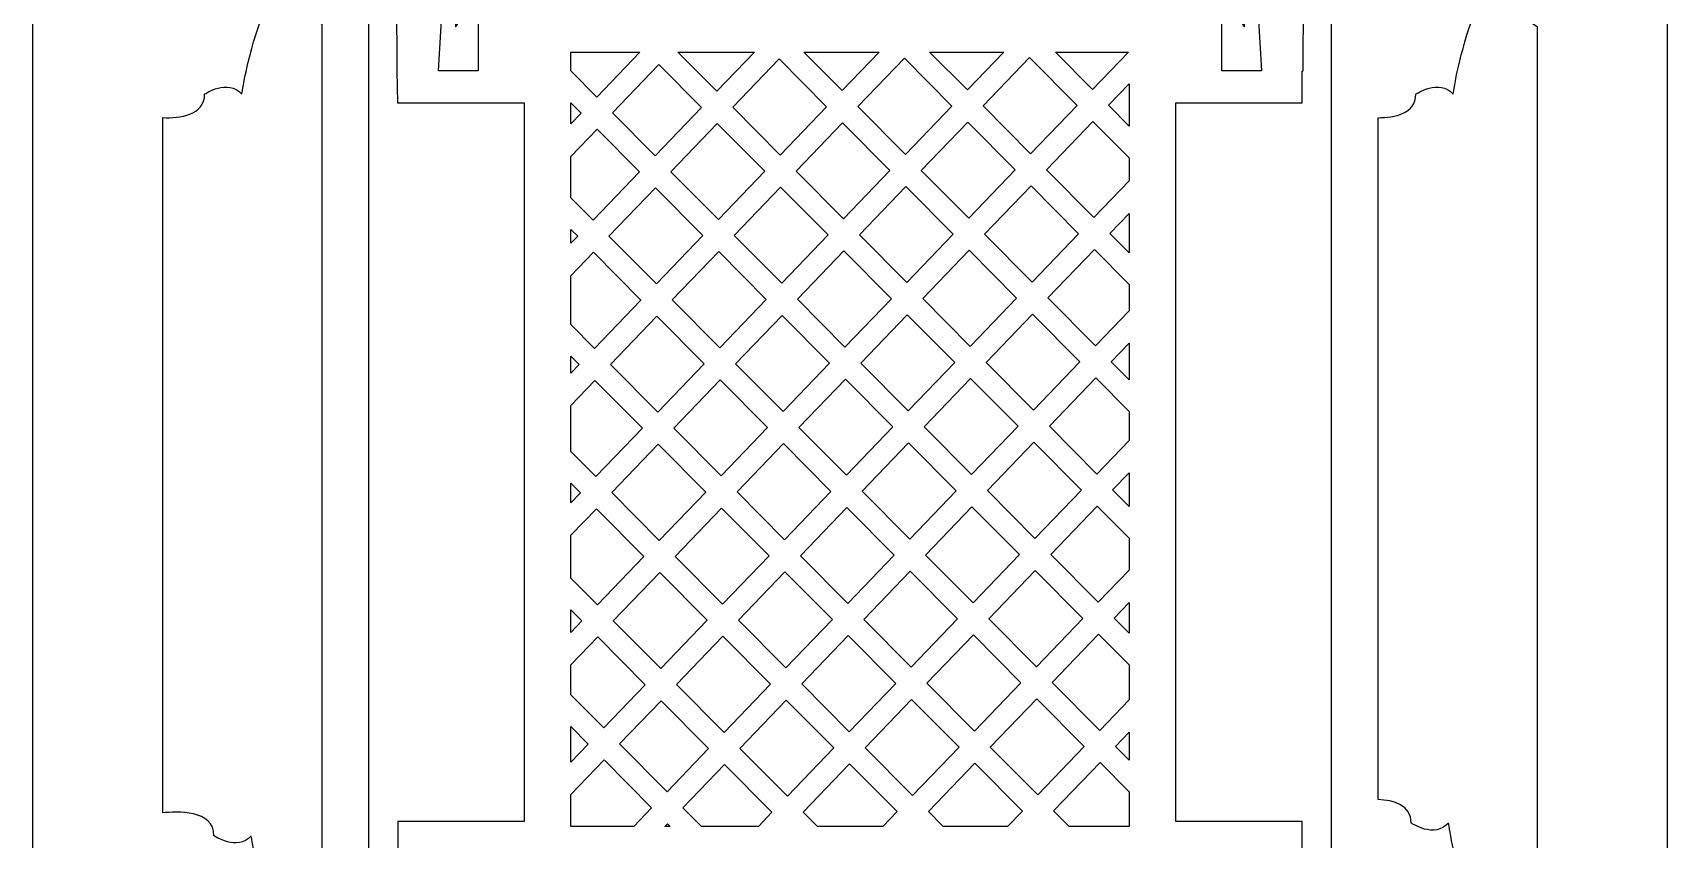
# Model space of a CAD drawing. Header units: centimetres. Extents: x 14.1 to 21.4, y -9 to 9.
# Drawn here: x 14.12 to 21.44, y -1.66 to 1.95 of the extents above; entities that cross this region are included whole.
import ezdxf

# ---------------------------------------------------------------- set-up
doc = ezdxf.new("R2010")
doc.units = ezdxf.units.CM
doc.header["$MEASUREMENT"] = 0
doc.layers.add('layer 1', color=7, linetype='Continuous')

msp = doc.modelspace()

# ---------------------------------------------------------------- linework, layer by layer
at = {"layer": 'layer 1', "color": 250}
for points, knots in [([(20.85393, -9.00021), (20.85393, -9.00021), (21.43683, -9.00021), (21.43683, -9.00021), (21.43683, -9.00021), (21.43683, -9.00021), (21.43683, -8.60196), (21.43683, -8.60196), (21.43683, -8.60196), (21.43683, -8.60196), (21.43683, 8.60252), (21.43683, 8.60252), (21.43683, 8.60252), (21.43683, 8.60252), (21.43683, 9.00077), (21.43683, 9.00077), (21.43683, 9.00077), (21.43683, 9.00077), (20.85393, 9.00077), (20.85393, 9.00077), (20.85393, 9.00077), (20.85393, 9.00077), (14.6985, 9.00077), (14.6985, 9.00077), (14.6985, 9.00077), (14.6985, 9.00077), (14.1156, 9.00077), (14.1156, 9.00077), (14.1156, 9.00077), (14.1156, 9.00077), (14.1156, 8.60252), (14.1156, 8.60252), (14.1156, 8.60252), (14.1156, 8.60252), (14.1156, -8.60196), (14.1156, -8.60196), (14.1156, -8.60196), (14.1156, -8.60196), (14.1156, -9.00021), (14.1156, -9.00021), (14.1156, -9.00021), (14.1156, -9.00021), (14.6985, -9.00021), (14.6985, -9.00021), (14.6985, -9.00021), (14.6985, -9.00021), (20.85393, -9.00021), (20.85393, -9.00021)], [0, 0, 0, 0, 0.0769231, 0.0769231, 0.0769231, 0.0769231, 0.1538462, 0.1538462, 0.1538462, 0.1538462, 0.2307692, 0.2307692, 0.2307692, 0.2307692, 0.3076923, 0.3076923, 0.3076923, 0.3076923, 0.3846154, 0.3846154, 0.3846154, 0.3846154, 0.4615385, 0.4615385, 0.4615385, 0.4615385, 0.5384615, 0.5384615, 0.5384615, 0.5384615, 0.6153846, 0.6153846, 0.6153846, 0.6153846, 0.6923077, 0.6923077, 0.6923077, 0.6923077, 0.7692308, 0.7692308, 0.7692308, 0.7692308, 0.8461538, 0.8461538, 0.8461538, 0.8461538, 1, 1, 1, 1]), ([(16.3163, -1.58001), (16.3163, -1.58001), (16.3163, 1.63761), (16.3163, 1.63761), (16.3163, 1.63761), (16.3163, 1.63761), (15.74923, 1.63761), (15.74923, 1.63761), (15.74923, 1.63761), (15.74923, 1.63761), (15.74697, 1.78068), (15.74697, 1.78068), (15.74697, 1.78068), (15.74697, 1.78068), (15.74484, 2.10038), (15.74484, 2.10038), (15.74484, 2.10038), (15.74484, 2.31691), (15.98414, 2.25505), (15.98414, 2.25505), (15.98414, 2.25505), (16.10057, 2.09596), (16.01002, 1.97665), (16.01002, 1.97665), (16.01002, 1.97665), (16.01002, 2.08271), (15.98414, 2.09155), (15.98414, 2.09155), (15.98414, 2.09155), (15.93651, 2.11218), (15.94534, 1.98107), (15.94534, 1.98107), (15.94534, 1.98107), (15.94534, 1.98107), (15.93362, 1.78098), (15.93362, 1.78098), (15.93362, 1.78098), (15.93362, 1.78098), (16.11086, 1.78098), (16.11086, 1.78098), (16.11086, 1.78098), (16.11086, 1.78098), (16.11086, 2.49931), (16.11086, 2.49931), (16.11086, 2.49931), (16.11086, 2.49931), (15.62093, 2.49931), (15.62093, 2.49931), (15.62093, 2.49931), (15.62093, 2.49931), (15.62093, -2.44171), (15.62093, -2.44171), (15.62093, -2.44171), (15.62093, -2.44171), (16.11086, -2.44171), (16.11086, -2.44171), (16.11086, -2.44171), (16.11086, -2.44171), (16.11086, -1.72338), (16.11086, -1.72338), (16.11086, -1.72338), (16.11086, -1.72338), (15.93362, -1.72338), (15.93362, -1.72338), (15.93362, -1.72338), (15.93362, -1.72338), (15.94534, -1.92347), (15.94534, -1.92347), (15.94534, -1.92347), (15.94534, -1.92347), (15.93651, -2.05458), (15.98414, -2.03395), (15.98414, -2.03395), (15.98414, -2.03395), (16.01002, -2.02511), (16.01002, -1.91905), (16.01002, -1.91905), (16.01002, -1.91905), (16.10057, -2.03837), (15.98414, -2.19745), (15.98414, -2.19745), (15.98414, -2.19745), (15.74484, -2.25932), (15.74484, -2.04278), (15.74484, -2.04278), (15.74484, -2.04278), (15.74697, -1.72308), (15.74697, -1.72308), (15.74697, -1.72308), (15.74697, -1.72308), (15.7513, -1.72156), (15.7513, -1.72156), (15.7513, -1.72156), (15.7513, -1.72156), (15.7513, -1.58001), (15.7513, -1.58001), (15.7513, -1.58001), (15.7513, -1.58001), (16.3163, -1.58001), (16.3163, -1.58001)], [0, 0, 0, 0, 0.0384615, 0.0384615, 0.0384615, 0.0384615, 0.0769231, 0.0769231, 0.0769231, 0.0769231, 0.1153846, 0.1153846, 0.1153846, 0.1153846, 0.1538462, 0.1538462, 0.1538462, 0.1538462, 0.1923077, 0.1923077, 0.1923077, 0.1923077, 0.2307692, 0.2307692, 0.2307692, 0.2307692, 0.2692308, 0.2692308, 0.2692308, 0.2692308, 0.3076923, 0.3076923, 0.3076923, 0.3076923, 0.3461538, 0.3461538, 0.3461538, 0.3461538, 0.3846154, 0.3846154, 0.3846154, 0.3846154, 0.4230769, 0.4230769, 0.4230769, 0.4230769, 0.4615385, 0.4615385, 0.4615385, 0.4615385, 0.5, 0.5, 0.5, 0.5, 0.5384615, 0.5384615, 0.5384615, 0.5384615, 0.5769231, 0.5769231, 0.5769231, 0.5769231, 0.6153846, 0.6153846, 0.6153846, 0.6153846, 0.6538462, 0.6538462, 0.6538462, 0.6538462, 0.6923077, 0.6923077, 0.6923077, 0.6923077, 0.7307692, 0.7307692, 0.7307692, 0.7307692, 0.7692308, 0.7692308, 0.7692308, 0.7692308, 0.8076923, 0.8076923, 0.8076923, 0.8076923, 0.8461538, 0.8461538, 0.8461538, 0.8461538, 0.8846154, 0.8846154, 0.8846154, 0.8846154, 0.9230769, 0.9230769, 0.9230769, 0.9230769, 1, 1, 1, 1]), ([(19.23614, 1.63761), (19.23614, 1.63761), (19.23614, -1.58001), (19.23614, -1.58001), (19.23614, -1.58001), (19.23614, -1.58001), (19.80113, -1.58001), (19.80113, -1.58001), (19.80113, -1.58001), (19.80113, -1.58001), (19.80113, -1.72156), (19.80113, -1.72156), (19.80113, -1.72156), (19.80113, -1.72156), (19.80546, -1.72308), (19.80546, -1.72308), (19.80546, -1.72308), (19.80546, -1.72308), (19.8076, -2.04278), (19.8076, -2.04278), (19.8076, -2.04278), (19.8076, -2.25932), (19.56829, -2.19745), (19.56829, -2.19745), (19.56829, -2.19745), (19.45187, -2.03837), (19.54242, -1.91905), (19.54242, -1.91905), (19.54242, -1.91905), (19.54242, -2.02511), (19.56829, -2.03395), (19.56829, -2.03395), (19.56829, -2.03395), (19.61593, -2.05458), (19.60709, -1.92347), (19.60709, -1.92347), (19.60709, -1.92347), (19.60709, -1.92347), (19.61881, -1.72338), (19.61881, -1.72338), (19.61881, -1.72338), (19.61881, -1.72338), (19.44157, -1.72338), (19.44157, -1.72338), (19.44157, -1.72338), (19.44157, -1.72338), (19.44157, -2.44171), (19.44157, -2.44171), (19.44157, -2.44171), (19.44157, -2.44171), (19.9315, -2.44171), (19.9315, -2.44171), (19.9315, -2.44171), (19.9315, -2.44171), (19.9315, 2.49931), (19.9315, 2.49931), (19.9315, 2.49931), (19.9315, 2.49931), (19.44157, 2.49931), (19.44157, 2.49931), (19.44157, 2.49931), (19.44157, 2.49931), (19.44157, 1.78098), (19.44157, 1.78098), (19.44157, 1.78098), (19.44157, 1.78098), (19.61881, 1.78098), (19.61881, 1.78098), (19.61881, 1.78098), (19.61881, 1.78098), (19.60709, 1.98107), (19.60709, 1.98107), (19.60709, 1.98107), (19.60709, 1.98107), (19.61593, 2.11218), (19.56829, 2.09155), (19.56829, 2.09155), (19.56829, 2.09155), (19.54242, 2.08271), (19.54242, 1.97665), (19.54242, 1.97665), (19.54242, 1.97665), (19.45187, 2.09596), (19.56829, 2.25505), (19.56829, 2.25505), (19.56829, 2.25505), (19.8076, 2.31691), (19.8076, 2.10038), (19.8076, 2.10038), (19.8076, 2.10038), (19.80546, 1.78068), (19.80546, 1.78068), (19.80546, 1.78068), (19.80546, 1.78068), (19.80113, 1.77916), (19.80113, 1.77916), (19.80113, 1.77916), (19.80113, 1.77916), (19.80113, 1.63761), (19.80113, 1.63761), (19.80113, 1.63761), (19.80113, 1.63761), (19.23614, 1.63761), (19.23614, 1.63761)], [0, 0, 0, 0, 0.037037, 0.037037, 0.037037, 0.037037, 0.0740741, 0.0740741, 0.0740741, 0.0740741, 0.1111111, 0.1111111, 0.1111111, 0.1111111, 0.1481481, 0.1481481, 0.1481481, 0.1481481, 0.1851852, 0.1851852, 0.1851852, 0.1851852, 0.2222222, 0.2222222, 0.2222222, 0.2222222, 0.2592593, 0.2592593, 0.2592593, 0.2592593, 0.2962963, 0.2962963, 0.2962963, 0.2962963, 0.3333333, 0.3333333, 0.3333333, 0.3333333, 0.3703704, 0.3703704, 0.3703704, 0.3703704, 0.4074074, 0.4074074, 0.4074074, 0.4074074, 0.4444444, 0.4444444, 0.4444444, 0.4444444, 0.4814815, 0.4814815, 0.4814815, 0.4814815, 0.5185185, 0.5185185, 0.5185185, 0.5185185, 0.5555556, 0.5555556, 0.5555556, 0.5555556, 0.5925926, 0.5925926, 0.5925926, 0.5925926, 0.6296296, 0.6296296, 0.6296296, 0.6296296, 0.6666667, 0.6666667, 0.6666667, 0.6666667, 0.7037037, 0.7037037, 0.7037037, 0.7037037, 0.7407407, 0.7407407, 0.7407407, 0.7407407, 0.7777778, 0.7777778, 0.7777778, 0.7777778, 0.8148148, 0.8148148, 0.8148148, 0.8148148, 0.8518519, 0.8518519, 0.8518519, 0.8518519, 0.8888889, 0.8888889, 0.8888889, 0.8888889, 0.9259259, 0.9259259, 0.9259259, 0.9259259, 1, 1, 1, 1]), ([(14.6985, -1.54108), (14.75902, -1.53452), (14.92755, -1.52672), (14.92755, -1.64369), (14.92755, -1.64369), (14.92755, -1.64369), (15.03188, -1.71497), (15.09447, -1.64369), (15.09447, -1.64369), (15.09447, -1.64369), (15.11534, -1.80051), (15.17794, -1.97157), (15.17794, -1.97157), (15.21532, -2.07373), (15.32709, -2.03354), (15.41109, -1.98459), (15.41109, -1.98459), (15.41109, -1.98459), (15.41109, 1.99089), (15.41109, 1.99089), (15.41109, 1.99089), (15.32762, 2.04726), (15.18025, 2.12453), (15.13621, 2.00415), (15.13621, 2.00415), (15.07361, 1.83308), (15.05274, 1.67627), (15.05274, 1.67627), (15.05274, 1.67627), (14.99014, 1.74755), (14.88582, 1.67627), (14.88582, 1.67627), (14.88582, 1.67627), (14.88582, 1.58044), (14.77267, 1.56836), (14.6985, 1.57073), (14.6985, 1.57073), (14.6985, 1.57073), (14.6985, -1.54108), (14.6985, -1.54108)], [0, 0, 0, 0, 0.0909091, 0.0909091, 0.0909091, 0.0909091, 0.1818182, 0.1818182, 0.1818182, 0.1818182, 0.2727273, 0.2727273, 0.2727273, 0.2727273, 0.3636364, 0.3636364, 0.3636364, 0.3636364, 0.4545455, 0.4545455, 0.4545455, 0.4545455, 0.5454545, 0.5454545, 0.5454545, 0.5454545, 0.6363636, 0.6363636, 0.6363636, 0.6363636, 0.7272727, 0.7272727, 0.7272727, 0.7272727, 0.8181818, 0.8181818, 0.8181818, 0.8181818, 1, 1, 1, 1]), ([(20.85393, 1.97852), (20.7756, 2.03439), (20.60863, 2.13368), (20.56123, 2.00415), (20.56123, 2.00415), (20.49864, 1.83308), (20.47777, 1.67627), (20.47777, 1.67627), (20.47777, 1.67627), (20.41518, 1.74755), (20.31085, 1.67627), (20.31085, 1.67627), (20.31085, 1.67627), (20.31085, 1.58784), (20.2145, 1.57073), (20.14134, 1.57048), (20.14134, 1.57048), (20.14134, 1.57048), (20.14134, -1.48141), (20.14134, -1.48141), (20.14134, -1.48141), (20.21068, -1.48491), (20.28998, -1.50644), (20.28998, -1.58667), (20.28998, -1.58667), (20.28998, -1.58667), (20.39431, -1.65795), (20.45691, -1.58667), (20.45691, -1.58667), (20.45691, -1.58667), (20.47777, -1.74348), (20.54037, -1.91455), (20.54037, -1.91455), (20.59257, -2.05721), (20.78983, -1.92231), (20.85393, -1.87355), (20.85393, -1.87355), (20.85393, -1.87355), (20.85393, 1.97852), (20.85393, 1.97852)], [0, 0, 0, 0, 0.0909091, 0.0909091, 0.0909091, 0.0909091, 0.1818182, 0.1818182, 0.1818182, 0.1818182, 0.2727273, 0.2727273, 0.2727273, 0.2727273, 0.3636364, 0.3636364, 0.3636364, 0.3636364, 0.4545455, 0.4545455, 0.4545455, 0.4545455, 0.5454545, 0.5454545, 0.5454545, 0.5454545, 0.6363636, 0.6363636, 0.6363636, 0.6363636, 0.7272727, 0.7272727, 0.7272727, 0.7272727, 0.8181818, 0.8181818, 0.8181818, 0.8181818, 1, 1, 1, 1]), ([(16.52614, 1.77966), (16.52614, 1.77966), (16.64193, 1.66308), (16.64193, 1.66308), (16.64193, 1.66308), (16.64193, 1.66308), (16.8356, 1.8646), (16.8356, 1.8646), (16.8356, 1.8646), (16.8356, 1.8646), (16.52614, 1.8646), (16.52614, 1.8646), (16.52614, 1.8646), (16.52614, 1.8646), (16.52614, 1.77966), (16.52614, 1.77966)], [0, 0, 0, 0, 0.2, 0.2, 0.2, 0.2, 0.4, 0.4, 0.4, 0.4, 0.6, 0.6, 0.6, 0.6, 1, 1, 1, 1]), ([(17.00546, 1.8646), (17.00546, 1.8646), (17.18016, 1.68872), (17.18016, 1.68872), (17.18016, 1.68872), (17.18016, 1.68872), (17.34919, 1.8646), (17.34919, 1.8646), (17.34919, 1.8646), (17.34919, 1.8646), (17.00546, 1.8646), (17.00546, 1.8646)], [0, 0, 0, 0, 0.25, 0.25, 0.25, 0.25, 0.5, 0.5, 0.5, 0.5, 1, 1, 1, 1]), ([(17.25104, 1.61735), (17.25104, 1.61735), (17.46376, 1.4032), (17.46376, 1.4032), (17.46376, 1.4032), (17.46376, 1.4032), (17.67168, 1.61955), (17.67168, 1.61955), (17.67168, 1.61955), (17.67168, 1.61955), (17.45897, 1.83371), (17.45897, 1.83371), (17.45897, 1.83371), (17.45897, 1.83371), (17.25104, 1.61735), (17.25104, 1.61735)], [0, 0, 0, 0, 0.2, 0.2, 0.2, 0.2, 0.4, 0.4, 0.4, 0.4, 0.6, 0.6, 0.6, 0.6, 1, 1, 1, 1]), ([(17.56916, 1.8646), (17.56916, 1.8646), (17.74096, 1.69164), (17.74096, 1.69164), (17.74096, 1.69164), (17.74096, 1.69164), (17.90718, 1.8646), (17.90718, 1.8646), (17.90718, 1.8646), (17.90718, 1.8646), (17.56916, 1.8646), (17.56916, 1.8646)], [0, 0, 0, 0, 0.25, 0.25, 0.25, 0.25, 0.5, 0.5, 0.5, 0.5, 1, 1, 1, 1]), ([(17.81185, 1.62028), (17.81185, 1.62028), (18.02456, 1.40612), (18.02456, 1.40612), (18.02456, 1.40612), (18.02456, 1.40612), (18.23248, 1.62247), (18.23248, 1.62247), (18.23248, 1.62247), (18.23248, 1.62247), (18.01976, 1.83662), (18.01976, 1.83662), (18.01976, 1.83662), (18.01976, 1.83662), (17.81185, 1.62028), (17.81185, 1.62028)], [0, 0, 0, 0, 0.2, 0.2, 0.2, 0.2, 0.4, 0.4, 0.4, 0.4, 0.6, 0.6, 0.6, 0.6, 1, 1, 1, 1]), ([(18.13286, 1.8646), (18.13286, 1.8646), (18.30176, 1.69456), (18.30176, 1.69456), (18.30176, 1.69456), (18.30176, 1.69456), (18.46518, 1.8646), (18.46518, 1.8646), (18.46518, 1.8646), (18.46518, 1.8646), (18.13286, 1.8646), (18.13286, 1.8646)], [0, 0, 0, 0, 0.25, 0.25, 0.25, 0.25, 0.5, 0.5, 0.5, 0.5, 1, 1, 1, 1]), ([(18.37264, 1.62319), (18.37264, 1.62319), (18.58536, 1.40904), (18.58536, 1.40904), (18.58536, 1.40904), (18.58536, 1.40904), (18.79328, 1.62539), (18.79328, 1.62539), (18.79328, 1.62539), (18.79328, 1.62539), (18.58056, 1.83955), (18.58056, 1.83955), (18.58056, 1.83955), (18.58056, 1.83955), (18.37264, 1.62319), (18.37264, 1.62319)], [0, 0, 0, 0, 0.2, 0.2, 0.2, 0.2, 0.4, 0.4, 0.4, 0.4, 0.6, 0.6, 0.6, 0.6, 1, 1, 1, 1]), ([(18.69656, 1.8646), (18.69656, 1.8646), (18.86256, 1.69748), (18.86256, 1.69748), (18.86256, 1.69748), (18.86256, 1.69748), (19.02318, 1.8646), (19.02318, 1.8646), (19.02318, 1.8646), (19.02318, 1.8646), (18.69656, 1.8646), (18.69656, 1.8646)], [0, 0, 0, 0, 0.25, 0.25, 0.25, 0.25, 0.5, 0.5, 0.5, 0.5, 1, 1, 1, 1]), ([(16.71282, 1.59172), (16.71282, 1.59172), (16.90296, 1.40028), (16.90296, 1.40028), (16.90296, 1.40028), (16.90296, 1.40028), (17.11088, 1.61663), (17.11088, 1.61663), (17.11088, 1.61663), (17.11088, 1.61663), (16.92073, 1.80807), (16.92073, 1.80807), (16.92073, 1.80807), (16.92073, 1.80807), (16.71282, 1.59172), (16.71282, 1.59172)], [0, 0, 0, 0, 0.2, 0.2, 0.2, 0.2, 0.4, 0.4, 0.4, 0.4, 0.6, 0.6, 0.6, 0.6, 1, 1, 1, 1]), ([(19.02629, 1.72272), (19.02629, 1.72272), (18.93345, 1.62611), (18.93345, 1.62611), (18.93345, 1.62611), (18.93345, 1.62611), (19.02629, 1.53264), (19.02629, 1.53264), (19.02629, 1.53264), (19.02629, 1.53264), (19.02629, 1.72272), (19.02629, 1.72272)], [0, 0, 0, 0, 0.25, 0.25, 0.25, 0.25, 0.5, 0.5, 0.5, 0.5, 1, 1, 1, 1]), ([(16.52614, 1.54259), (16.52614, 1.54259), (16.57265, 1.59099), (16.57265, 1.59099), (16.57265, 1.59099), (16.57265, 1.59099), (16.52614, 1.63781), (16.52614, 1.63781), (16.52614, 1.63781), (16.52614, 1.63781), (16.52614, 1.54259), (16.52614, 1.54259)], [0, 0, 0, 0, 0.25, 0.25, 0.25, 0.25, 0.5, 0.5, 0.5, 0.5, 1, 1, 1, 1]), ([(16.97385, 1.32892), (16.97385, 1.32892), (17.18656, 1.11476), (17.18656, 1.11476), (17.18656, 1.11476), (17.18656, 1.11476), (17.39448, 1.33111), (17.39448, 1.33111), (17.39448, 1.33111), (17.39448, 1.33111), (17.18177, 1.54527), (17.18177, 1.54527), (17.18177, 1.54527), (17.18177, 1.54527), (16.97385, 1.32892), (16.97385, 1.32892)], [0, 0, 0, 0, 0.2, 0.2, 0.2, 0.2, 0.4, 0.4, 0.4, 0.4, 0.6, 0.6, 0.6, 0.6, 1, 1, 1, 1]), ([(17.53465, 1.33183), (17.53465, 1.33183), (17.74736, 1.11768), (17.74736, 1.11768), (17.74736, 1.11768), (17.74736, 1.11768), (17.95528, 1.33403), (17.95528, 1.33403), (17.95528, 1.33403), (17.95528, 1.33403), (17.74256, 1.54819), (17.74256, 1.54819), (17.74256, 1.54819), (17.74256, 1.54819), (17.53465, 1.33183), (17.53465, 1.33183)], [0, 0, 0, 0, 0.2, 0.2, 0.2, 0.2, 0.4, 0.4, 0.4, 0.4, 0.6, 0.6, 0.6, 0.6, 1, 1, 1, 1]), ([(18.09545, 1.33476), (18.09545, 1.33476), (18.30817, 1.1206), (18.30817, 1.1206), (18.30817, 1.1206), (18.30817, 1.1206), (18.51608, 1.33695), (18.51608, 1.33695), (18.51608, 1.33695), (18.51608, 1.33695), (18.30336, 1.55111), (18.30336, 1.55111), (18.30336, 1.55111), (18.30336, 1.55111), (18.09545, 1.33476), (18.09545, 1.33476)], [0, 0, 0, 0, 0.2, 0.2, 0.2, 0.2, 0.4, 0.4, 0.4, 0.4, 0.6, 0.6, 0.6, 0.6, 1, 1, 1, 1]), ([(18.65624, 1.33767), (18.65624, 1.33767), (18.86897, 1.12351), (18.86897, 1.12351), (18.86897, 1.12351), (18.86897, 1.12351), (19.02629, 1.28722), (19.02629, 1.28722), (19.02629, 1.28722), (19.02629, 1.28722), (19.02629, 1.3908), (19.02629, 1.3908), (19.02629, 1.3908), (19.02629, 1.3908), (18.86416, 1.55402), (18.86416, 1.55402), (18.86416, 1.55402), (18.86416, 1.55402), (18.65624, 1.33767), (18.65624, 1.33767)], [0, 0, 0, 0, 0.1666667, 0.1666667, 0.1666667, 0.1666667, 0.3333333, 0.3333333, 0.3333333, 0.3333333, 0.5, 0.5, 0.5, 0.5, 0.6666667, 0.6666667, 0.6666667, 0.6666667, 1, 1, 1, 1]), ([(16.52614, 1.21214), (16.52614, 1.21214), (16.62576, 1.11184), (16.62576, 1.11184), (16.62576, 1.11184), (16.62576, 1.11184), (16.83368, 1.32819), (16.83368, 1.32819), (16.83368, 1.32819), (16.83368, 1.32819), (16.64353, 1.51963), (16.64353, 1.51963), (16.64353, 1.51963), (16.64353, 1.51963), (16.52614, 1.39747), (16.52614, 1.39747), (16.52614, 1.39747), (16.52614, 1.39747), (16.52614, 1.21214), (16.52614, 1.21214)], [0, 0, 0, 0, 0.1666667, 0.1666667, 0.1666667, 0.1666667, 0.3333333, 0.3333333, 0.3333333, 0.3333333, 0.5, 0.5, 0.5, 0.5, 0.6666667, 0.6666667, 0.6666667, 0.6666667, 1, 1, 1, 1]), ([(16.69665, 1.04048), (16.69665, 1.04048), (16.90936, 0.82632), (16.90936, 0.82632), (16.90936, 0.82632), (16.90936, 0.82632), (17.11728, 1.04267), (17.11728, 1.04267), (17.11728, 1.04267), (17.11728, 1.04267), (16.90456, 1.25683), (16.90456, 1.25683), (16.90456, 1.25683), (16.90456, 1.25683), (16.69665, 1.04048), (16.69665, 1.04048)], [0, 0, 0, 0, 0.2, 0.2, 0.2, 0.2, 0.4, 0.4, 0.4, 0.4, 0.6, 0.6, 0.6, 0.6, 1, 1, 1, 1]), ([(17.25745, 1.0434), (17.25745, 1.0434), (17.47016, 0.82924), (17.47016, 0.82924), (17.47016, 0.82924), (17.47016, 0.82924), (17.67808, 1.04559), (17.67808, 1.04559), (17.67808, 1.04559), (17.67808, 1.04559), (17.46537, 1.25975), (17.46537, 1.25975), (17.46537, 1.25975), (17.46537, 1.25975), (17.25745, 1.0434), (17.25745, 1.0434)], [0, 0, 0, 0, 0.2, 0.2, 0.2, 0.2, 0.4, 0.4, 0.4, 0.4, 0.6, 0.6, 0.6, 0.6, 1, 1, 1, 1]), ([(17.81824, 1.04631), (17.81824, 1.04631), (18.03096, 0.83216), (18.03096, 0.83216), (18.03096, 0.83216), (18.03096, 0.83216), (18.23888, 1.04851), (18.23888, 1.04851), (18.23888, 1.04851), (18.23888, 1.04851), (18.02616, 1.26267), (18.02616, 1.26267), (18.02616, 1.26267), (18.02616, 1.26267), (17.81824, 1.04631), (17.81824, 1.04631)], [0, 0, 0, 0, 0.2, 0.2, 0.2, 0.2, 0.4, 0.4, 0.4, 0.4, 0.6, 0.6, 0.6, 0.6, 1, 1, 1, 1]), ([(18.37905, 1.04924), (18.37905, 1.04924), (18.59177, 0.83508), (18.59177, 0.83508), (18.59177, 0.83508), (18.59177, 0.83508), (18.79968, 1.05143), (18.79968, 1.05143), (18.79968, 1.05143), (18.79968, 1.05143), (18.58697, 1.26558), (18.58697, 1.26558), (18.58697, 1.26558), (18.58697, 1.26558), (18.37905, 1.04924), (18.37905, 1.04924)], [0, 0, 0, 0, 0.2, 0.2, 0.2, 0.2, 0.4, 0.4, 0.4, 0.4, 0.6, 0.6, 0.6, 0.6, 1, 1, 1, 1]), ([(19.02629, 1.1421), (19.02629, 1.1421), (18.93985, 1.05215), (18.93985, 1.05215), (18.93985, 1.05215), (18.93985, 1.05215), (19.02629, 0.96512), (19.02629, 0.96512), (19.02629, 0.96512), (19.02629, 0.96512), (19.02629, 1.1421), (19.02629, 1.1421)], [0, 0, 0, 0, 0.25, 0.25, 0.25, 0.25, 0.5, 0.5, 0.5, 0.5, 1, 1, 1, 1]), ([(16.52614, 1.00818), (16.52614, 1.00818), (16.55648, 1.03975), (16.55648, 1.03975), (16.55648, 1.03975), (16.55648, 1.03975), (16.52614, 1.0703), (16.52614, 1.0703), (16.52614, 1.0703), (16.52614, 1.0703), (16.52614, 1.00818), (16.52614, 1.00818)], [0, 0, 0, 0, 0.25, 0.25, 0.25, 0.25, 0.5, 0.5, 0.5, 0.5, 1, 1, 1, 1]), ([(16.52614, 0.64462), (16.52614, 0.64462), (16.63216, 0.53788), (16.63216, 0.53788), (16.63216, 0.53788), (16.63216, 0.53788), (16.84008, 0.75423), (16.84008, 0.75423), (16.84008, 0.75423), (16.84008, 0.75423), (16.62736, 0.96839), (16.62736, 0.96839), (16.62736, 0.96839), (16.62736, 0.96839), (16.52614, 0.86306), (16.52614, 0.86306), (16.52614, 0.86306), (16.52614, 0.86306), (16.52614, 0.64462), (16.52614, 0.64462)], [0, 0, 0, 0, 0.1666667, 0.1666667, 0.1666667, 0.1666667, 0.3333333, 0.3333333, 0.3333333, 0.3333333, 0.5, 0.5, 0.5, 0.5, 0.6666667, 0.6666667, 0.6666667, 0.6666667, 1, 1, 1, 1]), ([(16.98025, 0.75496), (16.98025, 0.75496), (17.19296, 0.5408), (17.19296, 0.5408), (17.19296, 0.5408), (17.19296, 0.5408), (17.40088, 0.75715), (17.40088, 0.75715), (17.40088, 0.75715), (17.40088, 0.75715), (17.18817, 0.97131), (17.18817, 0.97131), (17.18817, 0.97131), (17.18817, 0.97131), (16.98025, 0.75496), (16.98025, 0.75496)], [0, 0, 0, 0, 0.2, 0.2, 0.2, 0.2, 0.4, 0.4, 0.4, 0.4, 0.6, 0.6, 0.6, 0.6, 1, 1, 1, 1]), ([(17.54105, 0.75788), (17.54105, 0.75788), (17.75377, 0.54372), (17.75377, 0.54372), (17.75377, 0.54372), (17.75377, 0.54372), (17.96168, 0.76007), (17.96168, 0.76007), (17.96168, 0.76007), (17.96168, 0.76007), (17.74896, 0.97423), (17.74896, 0.97423), (17.74896, 0.97423), (17.74896, 0.97423), (17.54105, 0.75788), (17.54105, 0.75788)], [0, 0, 0, 0, 0.2, 0.2, 0.2, 0.2, 0.4, 0.4, 0.4, 0.4, 0.6, 0.6, 0.6, 0.6, 1, 1, 1, 1]), ([(18.10184, 0.76079), (18.10184, 0.76079), (18.31456, 0.54663), (18.31456, 0.54663), (18.31456, 0.54663), (18.31456, 0.54663), (18.52249, 0.76299), (18.52249, 0.76299), (18.52249, 0.76299), (18.52249, 0.76299), (18.30977, 0.97714), (18.30977, 0.97714), (18.30977, 0.97714), (18.30977, 0.97714), (18.10184, 0.76079), (18.10184, 0.76079)], [0, 0, 0, 0, 0.2, 0.2, 0.2, 0.2, 0.4, 0.4, 0.4, 0.4, 0.6, 0.6, 0.6, 0.6, 1, 1, 1, 1]), ([(18.66265, 0.76371), (18.66265, 0.76371), (18.87537, 0.54956), (18.87537, 0.54956), (18.87537, 0.54956), (18.87537, 0.54956), (19.02629, 0.7066), (19.02629, 0.7066), (19.02629, 0.7066), (19.02629, 0.7066), (19.02629, 0.82328), (19.02629, 0.82328), (19.02629, 0.82328), (19.02629, 0.82328), (18.87057, 0.98006), (18.87057, 0.98006), (18.87057, 0.98006), (18.87057, 0.98006), (18.66265, 0.76371), (18.66265, 0.76371)], [0, 0, 0, 0, 0.1666667, 0.1666667, 0.1666667, 0.1666667, 0.3333333, 0.3333333, 0.3333333, 0.3333333, 0.5, 0.5, 0.5, 0.5, 0.6666667, 0.6666667, 0.6666667, 0.6666667, 1, 1, 1, 1]), ([(16.70305, 0.46652), (16.70305, 0.46652), (16.91576, 0.25236), (16.91576, 0.25236), (16.91576, 0.25236), (16.91576, 0.25236), (17.12368, 0.46871), (17.12368, 0.46871), (17.12368, 0.46871), (17.12368, 0.46871), (16.91096, 0.68287), (16.91096, 0.68287), (16.91096, 0.68287), (16.91096, 0.68287), (16.70305, 0.46652), (16.70305, 0.46652)], [0, 0, 0, 0, 0.2, 0.2, 0.2, 0.2, 0.4, 0.4, 0.4, 0.4, 0.6, 0.6, 0.6, 0.6, 1, 1, 1, 1]), ([(17.26384, 0.46944), (17.26384, 0.46944), (17.47656, 0.25528), (17.47656, 0.25528), (17.47656, 0.25528), (17.47656, 0.25528), (17.68448, 0.47163), (17.68448, 0.47163), (17.68448, 0.47163), (17.68448, 0.47163), (17.47176, 0.68579), (17.47176, 0.68579), (17.47176, 0.68579), (17.47176, 0.68579), (17.26384, 0.46944), (17.26384, 0.46944)], [0, 0, 0, 0, 0.2, 0.2, 0.2, 0.2, 0.4, 0.4, 0.4, 0.4, 0.6, 0.6, 0.6, 0.6, 1, 1, 1, 1]), ([(17.82465, 0.47236), (17.82465, 0.47236), (18.03737, 0.2582), (18.03737, 0.2582), (18.03737, 0.2582), (18.03737, 0.2582), (18.24528, 0.47455), (18.24528, 0.47455), (18.24528, 0.47455), (18.24528, 0.47455), (18.03256, 0.68871), (18.03256, 0.68871), (18.03256, 0.68871), (18.03256, 0.68871), (17.82465, 0.47236), (17.82465, 0.47236)], [0, 0, 0, 0, 0.2, 0.2, 0.2, 0.2, 0.4, 0.4, 0.4, 0.4, 0.6, 0.6, 0.6, 0.6, 1, 1, 1, 1]), ([(18.38544, 0.47527), (18.38544, 0.47527), (18.59816, 0.26112), (18.59816, 0.26112), (18.59816, 0.26112), (18.59816, 0.26112), (18.80608, 0.47747), (18.80608, 0.47747), (18.80608, 0.47747), (18.80608, 0.47747), (18.59337, 0.69162), (18.59337, 0.69162), (18.59337, 0.69162), (18.59337, 0.69162), (18.38544, 0.47527), (18.38544, 0.47527)], [0, 0, 0, 0, 0.2, 0.2, 0.2, 0.2, 0.4, 0.4, 0.4, 0.4, 0.6, 0.6, 0.6, 0.6, 1, 1, 1, 1]), ([(19.02629, 0.56149), (19.02629, 0.56149), (18.94624, 0.4782), (18.94624, 0.4782), (18.94624, 0.4782), (18.94624, 0.4782), (19.02629, 0.39761), (19.02629, 0.39761), (19.02629, 0.39761), (19.02629, 0.39761), (19.02629, 0.56149), (19.02629, 0.56149)], [0, 0, 0, 0, 0.25, 0.25, 0.25, 0.25, 0.5, 0.5, 0.5, 0.5, 1, 1, 1, 1]), ([(16.52614, 0.42756), (16.52614, 0.42756), (16.56288, 0.46579), (16.56288, 0.46579), (16.56288, 0.46579), (16.56288, 0.46579), (16.52614, 0.50278), (16.52614, 0.50278), (16.52614, 0.50278), (16.52614, 0.50278), (16.52614, 0.42756), (16.52614, 0.42756)], [0, 0, 0, 0, 0.25, 0.25, 0.25, 0.25, 0.5, 0.5, 0.5, 0.5, 1, 1, 1, 1]), ([(16.52614, 0.07711), (16.52614, 0.07711), (16.63857, -0.03608), (16.63857, -0.03608), (16.63857, -0.03608), (16.63857, -0.03608), (16.84648, 0.18027), (16.84648, 0.18027), (16.84648, 0.18027), (16.84648, 0.18027), (16.63376, 0.39442), (16.63376, 0.39442), (16.63376, 0.39442), (16.63376, 0.39442), (16.52614, 0.28244), (16.52614, 0.28244), (16.52614, 0.28244), (16.52614, 0.28244), (16.52614, 0.07711), (16.52614, 0.07711)], [0, 0, 0, 0, 0.1666667, 0.1666667, 0.1666667, 0.1666667, 0.3333333, 0.3333333, 0.3333333, 0.3333333, 0.5, 0.5, 0.5, 0.5, 0.6666667, 0.6666667, 0.6666667, 0.6666667, 1, 1, 1, 1]), ([(16.98664, 0.181), (16.98664, 0.181), (17.19936, -0.03316), (17.19936, -0.03316), (17.19936, -0.03316), (17.19936, -0.03316), (17.40728, 0.18319), (17.40728, 0.18319), (17.40728, 0.18319), (17.40728, 0.18319), (17.19456, 0.39735), (17.19456, 0.39735), (17.19456, 0.39735), (17.19456, 0.39735), (16.98664, 0.181), (16.98664, 0.181)], [0, 0, 0, 0, 0.2, 0.2, 0.2, 0.2, 0.4, 0.4, 0.4, 0.4, 0.6, 0.6, 0.6, 0.6, 1, 1, 1, 1]), ([(17.54745, 0.18392), (17.54745, 0.18392), (17.76017, -0.03024), (17.76017, -0.03024), (17.76017, -0.03024), (17.76017, -0.03024), (17.96808, 0.18611), (17.96808, 0.18611), (17.96808, 0.18611), (17.96808, 0.18611), (17.75536, 0.40027), (17.75536, 0.40027), (17.75536, 0.40027), (17.75536, 0.40027), (17.54745, 0.18392), (17.54745, 0.18392)], [0, 0, 0, 0, 0.2, 0.2, 0.2, 0.2, 0.4, 0.4, 0.4, 0.4, 0.6, 0.6, 0.6, 0.6, 1, 1, 1, 1]), ([(18.10825, 0.18684), (18.10825, 0.18684), (18.32097, -0.02732), (18.32097, -0.02732), (18.32097, -0.02732), (18.32097, -0.02732), (18.52888, 0.18903), (18.52888, 0.18903), (18.52888, 0.18903), (18.52888, 0.18903), (18.31617, 0.40319), (18.31617, 0.40319), (18.31617, 0.40319), (18.31617, 0.40319), (18.10825, 0.18684), (18.10825, 0.18684)], [0, 0, 0, 0, 0.2, 0.2, 0.2, 0.2, 0.4, 0.4, 0.4, 0.4, 0.6, 0.6, 0.6, 0.6, 1, 1, 1, 1]), ([(18.66904, 0.18976), (18.66904, 0.18976), (18.88176, -0.02441), (18.88176, -0.02441), (18.88176, -0.02441), (18.88176, -0.02441), (19.02629, 0.12599), (19.02629, 0.12599), (19.02629, 0.12599), (19.02629, 0.12599), (19.02629, 0.25577), (19.02629, 0.25577), (19.02629, 0.25577), (19.02629, 0.25577), (18.87696, 0.40611), (18.87696, 0.40611), (18.87696, 0.40611), (18.87696, 0.40611), (18.66904, 0.18976), (18.66904, 0.18976)], [0, 0, 0, 0, 0.1666667, 0.1666667, 0.1666667, 0.1666667, 0.3333333, 0.3333333, 0.3333333, 0.3333333, 0.5, 0.5, 0.5, 0.5, 0.6666667, 0.6666667, 0.6666667, 0.6666667, 1, 1, 1, 1]), ([(16.70945, -0.10744), (16.70945, -0.10744), (16.92217, -0.3216), (16.92217, -0.3216), (16.92217, -0.3216), (16.92217, -0.3216), (17.13008, -0.10525), (17.13008, -0.10525), (17.13008, -0.10525), (17.13008, -0.10525), (16.91736, 0.10891), (16.91736, 0.10891), (16.91736, 0.10891), (16.91736, 0.10891), (16.70945, -0.10744), (16.70945, -0.10744)], [0, 0, 0, 0, 0.2, 0.2, 0.2, 0.2, 0.4, 0.4, 0.4, 0.4, 0.6, 0.6, 0.6, 0.6, 1, 1, 1, 1]), ([(17.27024, -0.10452), (17.27024, -0.10452), (17.48297, -0.31868), (17.48297, -0.31868), (17.48297, -0.31868), (17.48297, -0.31868), (17.69088, -0.10233), (17.69088, -0.10233), (17.69088, -0.10233), (17.69088, -0.10233), (17.47816, 0.11183), (17.47816, 0.11183), (17.47816, 0.11183), (17.47816, 0.11183), (17.27024, -0.10452), (17.27024, -0.10452)], [0, 0, 0, 0, 0.2, 0.2, 0.2, 0.2, 0.4, 0.4, 0.4, 0.4, 0.6, 0.6, 0.6, 0.6, 1, 1, 1, 1]), ([(17.83105, -0.1016), (17.83105, -0.1016), (18.04377, -0.31576), (18.04377, -0.31576), (18.04377, -0.31576), (18.04377, -0.31576), (18.25168, -0.09941), (18.25168, -0.09941), (18.25168, -0.09941), (18.25168, -0.09941), (18.03896, 0.11475), (18.03896, 0.11475), (18.03896, 0.11475), (18.03896, 0.11475), (17.83105, -0.1016), (17.83105, -0.1016)], [0, 0, 0, 0, 0.2, 0.2, 0.2, 0.2, 0.4, 0.4, 0.4, 0.4, 0.6, 0.6, 0.6, 0.6, 1, 1, 1, 1]), ([(18.39184, -0.09868), (18.39184, -0.09868), (18.60456, -0.31284), (18.60456, -0.31284), (18.60456, -0.31284), (18.60456, -0.31284), (18.81248, -0.09649), (18.81248, -0.09649), (18.81248, -0.09649), (18.81248, -0.09649), (18.59976, 0.11767), (18.59976, 0.11767), (18.59976, 0.11767), (18.59976, 0.11767), (18.39184, -0.09868), (18.39184, -0.09868)], [0, 0, 0, 0, 0.2, 0.2, 0.2, 0.2, 0.4, 0.4, 0.4, 0.4, 0.6, 0.6, 0.6, 0.6, 1, 1, 1, 1]), ([(16.52614, -0.15306), (16.52614, -0.15306), (16.56928, -0.10817), (16.56928, -0.10817), (16.56928, -0.10817), (16.56928, -0.10817), (16.52614, -0.06474), (16.52614, -0.06474), (16.52614, -0.06474), (16.52614, -0.06474), (16.52614, -0.15306), (16.52614, -0.15306)], [0, 0, 0, 0, 0.25, 0.25, 0.25, 0.25, 0.5, 0.5, 0.5, 0.5, 1, 1, 1, 1]), ([(19.02629, -0.01914), (19.02629, -0.01914), (18.95265, -0.09577), (18.95265, -0.09577), (18.95265, -0.09577), (18.95265, -0.09577), (19.02629, -0.16991), (19.02629, -0.16991), (19.02629, -0.16991), (19.02629, -0.16991), (19.02629, -0.01914), (19.02629, -0.01914)], [0, 0, 0, 0, 0.25, 0.25, 0.25, 0.25, 0.5, 0.5, 0.5, 0.5, 1, 1, 1, 1]), ([(16.52614, -0.49041), (16.52614, -0.49041), (16.64496, -0.61004), (16.64496, -0.61004), (16.64496, -0.61004), (16.64496, -0.61004), (16.85288, -0.39369), (16.85288, -0.39369), (16.85288, -0.39369), (16.85288, -0.39369), (16.64016, -0.17953), (16.64016, -0.17953), (16.64016, -0.17953), (16.64016, -0.17953), (16.52614, -0.29818), (16.52614, -0.29818), (16.52614, -0.29818), (16.52614, -0.29818), (16.52614, -0.49041), (16.52614, -0.49041)], [0, 0, 0, 0, 0.1666667, 0.1666667, 0.1666667, 0.1666667, 0.3333333, 0.3333333, 0.3333333, 0.3333333, 0.5, 0.5, 0.5, 0.5, 0.6666667, 0.6666667, 0.6666667, 0.6666667, 1, 1, 1, 1]), ([(16.99305, -0.39296), (16.99305, -0.39296), (17.20577, -0.60712), (17.20577, -0.60712), (17.20577, -0.60712), (17.20577, -0.60712), (17.41368, -0.39077), (17.41368, -0.39077), (17.41368, -0.39077), (17.41368, -0.39077), (17.20096, -0.17661), (17.20096, -0.17661), (17.20096, -0.17661), (17.20096, -0.17661), (16.99305, -0.39296), (16.99305, -0.39296)], [0, 0, 0, 0, 0.2, 0.2, 0.2, 0.2, 0.4, 0.4, 0.4, 0.4, 0.6, 0.6, 0.6, 0.6, 1, 1, 1, 1]), ([(17.55385, -0.39004), (17.55385, -0.39004), (17.76656, -0.6042), (17.76656, -0.6042), (17.76656, -0.6042), (17.76656, -0.6042), (17.97448, -0.38785), (17.97448, -0.38785), (17.97448, -0.38785), (17.97448, -0.38785), (17.76176, -0.17369), (17.76176, -0.17369), (17.76176, -0.17369), (17.76176, -0.17369), (17.55385, -0.39004), (17.55385, -0.39004)], [0, 0, 0, 0, 0.2, 0.2, 0.2, 0.2, 0.4, 0.4, 0.4, 0.4, 0.6, 0.6, 0.6, 0.6, 1, 1, 1, 1]), ([(18.11464, -0.38712), (18.11464, -0.38712), (18.32736, -0.60128), (18.32736, -0.60128), (18.32736, -0.60128), (18.32736, -0.60128), (18.53529, -0.38493), (18.53529, -0.38493), (18.53529, -0.38493), (18.53529, -0.38493), (18.32256, -0.17077), (18.32256, -0.17077), (18.32256, -0.17077), (18.32256, -0.17077), (18.11464, -0.38712), (18.11464, -0.38712)], [0, 0, 0, 0, 0.2, 0.2, 0.2, 0.2, 0.4, 0.4, 0.4, 0.4, 0.6, 0.6, 0.6, 0.6, 1, 1, 1, 1]), ([(18.67545, -0.3842), (18.67545, -0.3842), (18.88817, -0.59836), (18.88817, -0.59836), (18.88817, -0.59836), (18.88817, -0.59836), (19.02629, -0.45463), (19.02629, -0.45463), (19.02629, -0.45463), (19.02629, -0.45463), (19.02629, -0.31175), (19.02629, -0.31175), (19.02629, -0.31175), (19.02629, -0.31175), (18.88336, -0.16786), (18.88336, -0.16786), (18.88336, -0.16786), (18.88336, -0.16786), (18.67545, -0.3842), (18.67545, -0.3842)], [0, 0, 0, 0, 0.1666667, 0.1666667, 0.1666667, 0.1666667, 0.3333333, 0.3333333, 0.3333333, 0.3333333, 0.5, 0.5, 0.5, 0.5, 0.6666667, 0.6666667, 0.6666667, 0.6666667, 1, 1, 1, 1]), ([(16.71585, -0.6814), (16.71585, -0.6814), (16.92857, -0.89556), (16.92857, -0.89556), (16.92857, -0.89556), (16.92857, -0.89556), (17.13648, -0.67922), (17.13648, -0.67922), (17.13648, -0.67922), (17.13648, -0.67922), (16.92376, -0.46505), (16.92376, -0.46505), (16.92376, -0.46505), (16.92376, -0.46505), (16.71585, -0.6814), (16.71585, -0.6814)], [0, 0, 0, 0, 0.2, 0.2, 0.2, 0.2, 0.4, 0.4, 0.4, 0.4, 0.6, 0.6, 0.6, 0.6, 1, 1, 1, 1]), ([(17.27665, -0.67848), (17.27665, -0.67848), (17.48937, -0.89264), (17.48937, -0.89264), (17.48937, -0.89264), (17.48937, -0.89264), (17.69728, -0.67629), (17.69728, -0.67629), (17.69728, -0.67629), (17.69728, -0.67629), (17.48456, -0.46213), (17.48456, -0.46213), (17.48456, -0.46213), (17.48456, -0.46213), (17.27665, -0.67848), (17.27665, -0.67848)], [0, 0, 0, 0, 0.2, 0.2, 0.2, 0.2, 0.4, 0.4, 0.4, 0.4, 0.6, 0.6, 0.6, 0.6, 1, 1, 1, 1]), ([(17.83744, -0.67556), (17.83744, -0.67556), (18.05016, -0.88972), (18.05016, -0.88972), (18.05016, -0.88972), (18.05016, -0.88972), (18.25808, -0.67337), (18.25808, -0.67337), (18.25808, -0.67337), (18.25808, -0.67337), (18.04536, -0.45921), (18.04536, -0.45921), (18.04536, -0.45921), (18.04536, -0.45921), (17.83744, -0.67556), (17.83744, -0.67556)], [0, 0, 0, 0, 0.2, 0.2, 0.2, 0.2, 0.4, 0.4, 0.4, 0.4, 0.6, 0.6, 0.6, 0.6, 1, 1, 1, 1]), ([(18.39825, -0.67264), (18.39825, -0.67264), (18.61097, -0.8868), (18.61097, -0.8868), (18.61097, -0.8868), (18.61097, -0.8868), (18.81888, -0.67045), (18.81888, -0.67045), (18.81888, -0.67045), (18.81888, -0.67045), (18.60617, -0.45629), (18.60617, -0.45629), (18.60617, -0.45629), (18.60617, -0.45629), (18.39825, -0.67264), (18.39825, -0.67264)], [0, 0, 0, 0, 0.2, 0.2, 0.2, 0.2, 0.4, 0.4, 0.4, 0.4, 0.6, 0.6, 0.6, 0.6, 1, 1, 1, 1]), ([(16.52614, -0.73368), (16.52614, -0.73368), (16.57568, -0.68213), (16.57568, -0.68213), (16.57568, -0.68213), (16.57568, -0.68213), (16.52614, -0.63226), (16.52614, -0.63226), (16.52614, -0.63226), (16.52614, -0.63226), (16.52614, -0.73368), (16.52614, -0.73368)], [0, 0, 0, 0, 0.25, 0.25, 0.25, 0.25, 0.5, 0.5, 0.5, 0.5, 1, 1, 1, 1]), ([(19.02629, -0.59975), (19.02629, -0.59975), (18.95905, -0.66972), (18.95905, -0.66972), (18.95905, -0.66972), (18.95905, -0.66972), (19.02629, -0.73742), (19.02629, -0.73742), (19.02629, -0.73742), (19.02629, -0.73742), (19.02629, -0.59975), (19.02629, -0.59975)], [0, 0, 0, 0, 0.25, 0.25, 0.25, 0.25, 0.5, 0.5, 0.5, 0.5, 1, 1, 1, 1]), ([(16.52614, -1.01276), (16.52614, -1.01276), (16.67342, -1.16105), (16.67342, -1.16105), (16.67342, -1.16105), (16.67342, -1.16105), (16.85928, -0.96766), (16.85928, -0.96766), (16.85928, -0.96766), (16.85928, -0.96766), (16.64656, -0.75349), (16.64656, -0.75349), (16.64656, -0.75349), (16.64656, -0.75349), (16.52614, -0.8788), (16.52614, -0.8788), (16.52614, -0.8788), (16.52614, -0.8788), (16.52614, -1.01276), (16.52614, -1.01276)], [0, 0, 0, 0, 0.1666667, 0.1666667, 0.1666667, 0.1666667, 0.3333333, 0.3333333, 0.3333333, 0.3333333, 0.5, 0.5, 0.5, 0.5, 0.6666667, 0.6666667, 0.6666667, 0.6666667, 1, 1, 1, 1]), ([(16.99945, -0.96692), (16.99945, -0.96692), (17.21216, -1.18108), (17.21216, -1.18108), (17.21216, -1.18108), (17.21216, -1.18108), (17.42008, -0.96473), (17.42008, -0.96473), (17.42008, -0.96473), (17.42008, -0.96473), (17.20736, -0.75057), (17.20736, -0.75057), (17.20736, -0.75057), (17.20736, -0.75057), (16.99945, -0.96692), (16.99945, -0.96692)], [0, 0, 0, 0, 0.2, 0.2, 0.2, 0.2, 0.4, 0.4, 0.4, 0.4, 0.6, 0.6, 0.6, 0.6, 1, 1, 1, 1]), ([(17.56025, -0.964), (17.56025, -0.964), (17.77297, -1.17816), (17.77297, -1.17816), (17.77297, -1.17816), (17.77297, -1.17816), (17.98088, -0.96181), (17.98088, -0.96181), (17.98088, -0.96181), (17.98088, -0.96181), (17.76816, -0.74765), (17.76816, -0.74765), (17.76816, -0.74765), (17.76816, -0.74765), (17.56025, -0.964), (17.56025, -0.964)], [0, 0, 0, 0, 0.2, 0.2, 0.2, 0.2, 0.4, 0.4, 0.4, 0.4, 0.6, 0.6, 0.6, 0.6, 1, 1, 1, 1]), ([(18.12104, -0.96109), (18.12104, -0.96109), (18.33376, -1.17524), (18.33376, -1.17524), (18.33376, -1.17524), (18.33376, -1.17524), (18.54168, -0.95889), (18.54168, -0.95889), (18.54168, -0.95889), (18.54168, -0.95889), (18.32897, -0.74473), (18.32897, -0.74473), (18.32897, -0.74473), (18.32897, -0.74473), (18.12104, -0.96109), (18.12104, -0.96109)], [0, 0, 0, 0, 0.2, 0.2, 0.2, 0.2, 0.4, 0.4, 0.4, 0.4, 0.6, 0.6, 0.6, 0.6, 1, 1, 1, 1]), ([(18.68185, -0.95816), (18.68185, -0.95816), (18.89457, -1.17232), (18.89457, -1.17232), (18.89457, -1.17232), (18.89457, -1.17232), (19.02629, -1.03525), (19.02629, -1.03525), (19.02629, -1.03525), (19.02629, -1.03525), (19.02629, -0.87926), (19.02629, -0.87926), (19.02629, -0.87926), (19.02629, -0.87926), (18.88976, -0.74181), (18.88976, -0.74181), (18.88976, -0.74181), (18.88976, -0.74181), (18.68185, -0.95816), (18.68185, -0.95816)], [0, 0, 0, 0, 0.1666667, 0.1666667, 0.1666667, 0.1666667, 0.3333333, 0.3333333, 0.3333333, 0.3333333, 0.5, 0.5, 0.5, 0.5, 0.6666667, 0.6666667, 0.6666667, 0.6666667, 1, 1, 1, 1]), ([(16.74431, -1.23241), (16.74431, -1.23241), (16.95702, -1.44656), (16.95702, -1.44656), (16.95702, -1.44656), (16.95702, -1.44656), (17.14288, -1.25317), (17.14288, -1.25317), (17.14288, -1.25317), (17.14288, -1.25317), (16.93016, -1.03901), (16.93016, -1.03901), (16.93016, -1.03901), (16.93016, -1.03901), (16.74431, -1.23241), (16.74431, -1.23241)], [0, 0, 0, 0, 0.2, 0.2, 0.2, 0.2, 0.4, 0.4, 0.4, 0.4, 0.6, 0.6, 0.6, 0.6, 1, 1, 1, 1]), ([(17.28305, -1.25244), (17.28305, -1.25244), (17.49577, -1.4666), (17.49577, -1.4666), (17.49577, -1.4666), (17.49577, -1.4666), (17.70368, -1.25025), (17.70368, -1.25025), (17.70368, -1.25025), (17.70368, -1.25025), (17.49096, -1.03609), (17.49096, -1.03609), (17.49096, -1.03609), (17.49096, -1.03609), (17.28305, -1.25244), (17.28305, -1.25244)], [0, 0, 0, 0, 0.2, 0.2, 0.2, 0.2, 0.4, 0.4, 0.4, 0.4, 0.6, 0.6, 0.6, 0.6, 1, 1, 1, 1]), ([(17.84385, -1.24952), (17.84385, -1.24952), (18.05657, -1.46368), (18.05657, -1.46368), (18.05657, -1.46368), (18.05657, -1.46368), (18.26448, -1.24733), (18.26448, -1.24733), (18.26448, -1.24733), (18.26448, -1.24733), (18.05177, -1.03317), (18.05177, -1.03317), (18.05177, -1.03317), (18.05177, -1.03317), (17.84385, -1.24952), (17.84385, -1.24952)], [0, 0, 0, 0, 0.2, 0.2, 0.2, 0.2, 0.4, 0.4, 0.4, 0.4, 0.6, 0.6, 0.6, 0.6, 1, 1, 1, 1]), ([(18.40465, -1.2466), (18.40465, -1.2466), (18.61736, -1.46076), (18.61736, -1.46076), (18.61736, -1.46076), (18.61736, -1.46076), (18.82528, -1.24441), (18.82528, -1.24441), (18.82528, -1.24441), (18.82528, -1.24441), (18.61256, -1.03026), (18.61256, -1.03026), (18.61256, -1.03026), (18.61256, -1.03026), (18.40465, -1.2466), (18.40465, -1.2466)], [0, 0, 0, 0, 0.2, 0.2, 0.2, 0.2, 0.4, 0.4, 0.4, 0.4, 0.6, 0.6, 0.6, 0.6, 1, 1, 1, 1]), ([(16.52614, -1.3143), (16.52614, -1.3143), (16.60414, -1.23314), (16.60414, -1.23314), (16.60414, -1.23314), (16.60414, -1.23314), (16.52614, -1.1546), (16.52614, -1.1546), (16.52614, -1.1546), (16.52614, -1.1546), (16.52614, -1.3143), (16.52614, -1.3143)], [0, 0, 0, 0, 0.25, 0.25, 0.25, 0.25, 0.5, 0.5, 0.5, 0.5, 1, 1, 1, 1]), ([(19.02629, -1.18037), (19.02629, -1.18037), (18.96545, -1.24369), (18.96545, -1.24369), (18.96545, -1.24369), (18.96545, -1.24369), (19.02629, -1.30494), (19.02629, -1.30494), (19.02629, -1.30494), (19.02629, -1.30494), (19.02629, -1.18037), (19.02629, -1.18037)], [0, 0, 0, 0, 0.25, 0.25, 0.25, 0.25, 0.5, 0.5, 0.5, 0.5, 1, 1, 1, 1]), ([(16.80775, -1.60189), (16.80775, -1.60189), (16.88774, -1.51866), (16.88774, -1.51866), (16.88774, -1.51866), (16.88774, -1.51866), (16.67502, -1.3045), (16.67502, -1.3045), (16.67502, -1.3045), (16.67502, -1.3045), (16.52614, -1.45942), (16.52614, -1.45942), (16.52614, -1.45942), (16.52614, -1.45942), (16.52614, -1.60189), (16.52614, -1.60189), (16.52614, -1.60189), (16.52614, -1.60189), (16.80775, -1.60189), (16.80775, -1.60189)], [0, 0, 0, 0, 0.1666667, 0.1666667, 0.1666667, 0.1666667, 0.3333333, 0.3333333, 0.3333333, 0.3333333, 0.5, 0.5, 0.5, 0.5, 0.6666667, 0.6666667, 0.6666667, 0.6666667, 1, 1, 1, 1]), ([(19.02629, -1.60189), (19.02629, -1.60189), (19.02629, -1.44678), (19.02629, -1.44678), (19.02629, -1.44678), (19.02629, -1.44678), (18.89616, -1.31578), (18.89616, -1.31578), (18.89616, -1.31578), (18.89616, -1.31578), (18.68825, -1.53213), (18.68825, -1.53213), (18.68825, -1.53213), (18.68825, -1.53213), (18.75755, -1.60189), (18.75755, -1.60189), (18.75755, -1.60189), (18.75755, -1.60189), (19.02629, -1.60189), (19.02629, -1.60189)], [0, 0, 0, 0, 0.1666667, 0.1666667, 0.1666667, 0.1666667, 0.3333333, 0.3333333, 0.3333333, 0.3333333, 0.5, 0.5, 0.5, 0.5, 0.6666667, 0.6666667, 0.6666667, 0.6666667, 1, 1, 1, 1]), ([(17.36574, -1.60189), (17.36574, -1.60189), (17.42648, -1.5387), (17.42648, -1.5387), (17.42648, -1.5387), (17.42648, -1.5387), (17.21376, -1.32453), (17.21376, -1.32453), (17.21376, -1.32453), (17.21376, -1.32453), (17.0279, -1.51792), (17.0279, -1.51792), (17.0279, -1.51792), (17.0279, -1.51792), (17.11131, -1.60189), (17.11131, -1.60189), (17.11131, -1.60189), (17.11131, -1.60189), (17.36574, -1.60189), (17.36574, -1.60189)], [0, 0, 0, 0, 0.1666667, 0.1666667, 0.1666667, 0.1666667, 0.3333333, 0.3333333, 0.3333333, 0.3333333, 0.5, 0.5, 0.5, 0.5, 0.6666667, 0.6666667, 0.6666667, 0.6666667, 1, 1, 1, 1]), ([(17.92374, -1.60189), (17.92374, -1.60189), (17.98728, -1.53577), (17.98728, -1.53577), (17.98728, -1.53577), (17.98728, -1.53577), (17.77456, -1.32161), (17.77456, -1.32161), (17.77456, -1.32161), (17.77456, -1.32161), (17.56665, -1.53796), (17.56665, -1.53796), (17.56665, -1.53796), (17.56665, -1.53796), (17.63015, -1.60189), (17.63015, -1.60189), (17.63015, -1.60189), (17.63015, -1.60189), (17.92374, -1.60189), (17.92374, -1.60189)], [0, 0, 0, 0, 0.1666667, 0.1666667, 0.1666667, 0.1666667, 0.3333333, 0.3333333, 0.3333333, 0.3333333, 0.5, 0.5, 0.5, 0.5, 0.6666667, 0.6666667, 0.6666667, 0.6666667, 1, 1, 1, 1]), ([(18.48173, -1.60189), (18.48173, -1.60189), (18.54808, -1.53285), (18.54808, -1.53285), (18.54808, -1.53285), (18.54808, -1.53285), (18.33536, -1.31869), (18.33536, -1.31869), (18.33536, -1.31869), (18.33536, -1.31869), (18.12745, -1.53504), (18.12745, -1.53504), (18.12745, -1.53504), (18.12745, -1.53504), (18.19386, -1.60189), (18.19386, -1.60189), (18.19386, -1.60189), (18.19386, -1.60189), (18.48173, -1.60189), (18.48173, -1.60189)], [0, 0, 0, 0, 0.1666667, 0.1666667, 0.1666667, 0.1666667, 0.3333333, 0.3333333, 0.3333333, 0.3333333, 0.5, 0.5, 0.5, 0.5, 0.6666667, 0.6666667, 0.6666667, 0.6666667, 1, 1, 1, 1]), ([(16.97042, -1.60189), (16.97042, -1.60189), (16.95862, -1.59002), (16.95862, -1.59002), (16.95862, -1.59002), (16.95862, -1.59002), (16.9472, -1.60189), (16.9472, -1.60189), (16.9472, -1.60189), (16.9472, -1.60189), (16.97042, -1.60189), (16.97042, -1.60189)], [0, 0, 0, 0, 0.25, 0.25, 0.25, 0.25, 0.5, 0.5, 0.5, 0.5, 1, 1, 1, 1])]:
    msp.add_open_spline(points, degree=3, knots=knots, dxfattribs=at)

doc.saveas('drawing.dxf')
